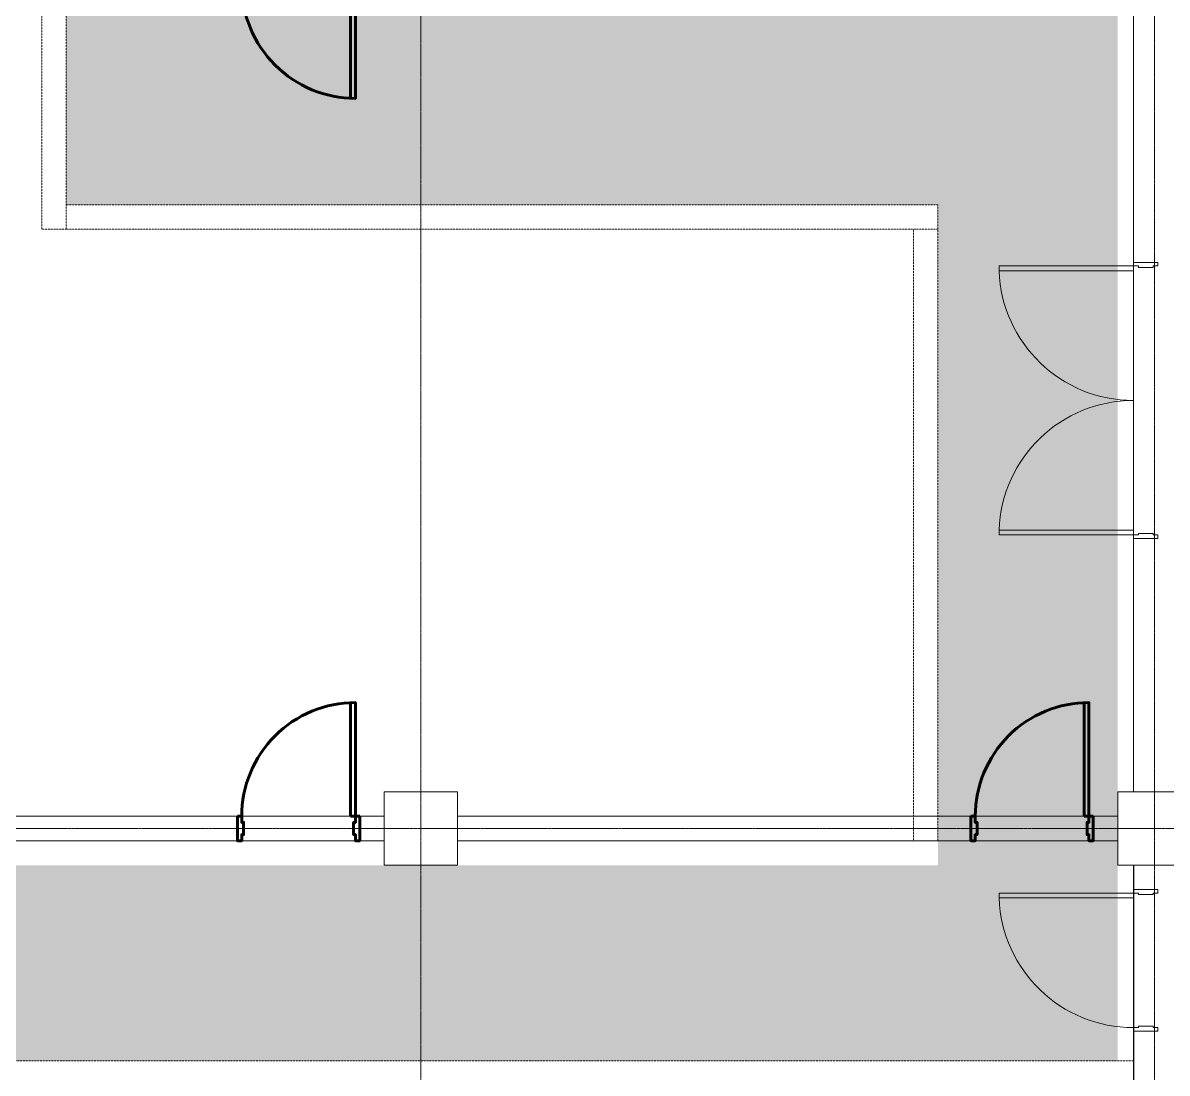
# Model space of a CAD drawing. Extents: x -59767 to 1106559, y -1290 to 1129522.
# Drawn here: x 137602 to 146961, y 601679 to 610266 of the extents above; entities that cross this region are included whole.
import ezdxf

# ---------------------------------------------------------------- set-up
doc = ezdxf.new("R2010")
doc.units = 0
doc.linetypes.add('CENTER', pattern=[2, 1.25, -0.25, 0.25, -0.25])
doc.linetypes.add('HIDDEN', pattern=[0.375, 0.25, -0.125])
doc.layers.get('0').update_dxf_attribs({"linetype": 'CONTINUOUS', "lineweight": 9})
doc.layers.add('1', color=2, linetype='CONTINUOUS')
doc.layers.add('HATCH', color=6, linetype='CONTINUOUS')
for name, color, linetype, lineweight in [('COLUMN', 2, 'CONTINUOUS', 9), ('DRY WALL', 254, 'HIDDEN', 9), ('WALL', 7, 'CONTINUOUS', 9), ('중간선', 5, 'CONTINUOUS', 9), ('중심선', 1, 'CENTER', 9)]:
    doc.layers.add(name, color=color, linetype=linetype, lineweight=lineweight)

# ---------------------------------------------------------------- blocks, each defined once
blk = doc.blocks.new('column600')
at = {"layer": 'COLUMN', "linetype": 'Continuous'}
blk.add_lwpolyline([(-300, -300), (300, -300), (300, 300), (-300, 300)], close=True, dxfattribs=at)
blk = doc.blocks.new('A$C2DE71201')
at = {"color": 7, "lineweight": 60}
blk.add_line((0, 75), (-929.1, 75), dxfattribs=at)
blk.add_lwpolyline([(0, 35), (-930, 35, -0.414214), (0, 965, -0.414214)], format="xyb", dxfattribs=at)
for points in [[(0, 1000), (200, 1000), (200, 965), (150, 965), (150, 950), (50, 950), (50, 965), (0, 965)], [(0, 0), (200, 0), (200, 35), (150, 35), (150, 50), (50, 50), (50, 35), (0, 35)]]:
    blk.add_lwpolyline(points, close=True, dxfattribs=at)
blk.add_lwpolyline([(0, 35), (0, 75)], dxfattribs=at)

msp = doc.modelspace()

# ---------------------------------------------------------------- hatches: boundary and pattern name
at = {"layer": '중간선', "transparency": 33554585}
h = msp.add_hatch(dxfattribs=at)
h.set_pattern_fill('DOTS', color=6, scale=100)
h.set_pattern_definition([(0, (-74091.5, 0), (79.375, 158.75), [0, -158.75])])
h.paths.add_polyline_path([(140556.8, 610379.1), (146556.8, 610379.1), (146556.8, 601779.1), (110509.2, 601779.1), (110509.6, 603379.1), (145085.9, 603379.1), (145085.9, 608779.1), (137956.8, 608779.1), (137956.8, 610379.1)])

# ---------------------------------------------------------------- linework, layer by layer
at = {"layer": '1', "linetype": 'Continuous'}
msp.add_line((146685.9, 603379.1), (146685.9, 596979.1), dxfattribs=at)
at = {"layer": 'DRY WALL', "linetype": 'HIDDEN', "lineweight": 9, "ltscale": 0.5}
for p, q in [((137756.8, 610579.1), (137756.8, 608579.1)), ((137956.8, 610579.1), (137956.8, 608579.1)), ((137956.8, 608779.1), (145085.9, 608779.1)), ((145085.9, 608779.1), (145085.9, 603579.1)), ((137956.8, 608579.1), (137756.8, 608579.1)), ((137956.8, 608579.1), (145085.9, 608579.1)), ((144885.9, 608579.1), (144885.9, 603579.1)), ((110509.2, 601779.1), (146685.9, 601779.1))]:
    msp.add_line(p, q, dxfattribs=at)
at = {"layer": 'HATCH', "color": 7}
for p, q in [((140356.8, 603579.1), (140356.8, 603779.1)), ((146356.8, 603579.1), (146356.8, 603779.1))]:
    msp.add_line(p, q, dxfattribs=at)
at = {"layer": 'WALL', "color": 0}
for p, q in [((146685.9, 608279.1), (145585.9, 608279.1)), ((145585.9, 608279.1), (145585.9, 608239.1)), ((146685.9, 608239.1), (145585.9, 608239.1)), ((146685.9, 608279.1), (146685.9, 608239.1)), ((146705.9, 608307.1), (146865.9, 608307.1)), ((146685.9, 606119.1), (145585.9, 606119.1)), ((145585.9, 606079.1), (145585.9, 606119.1)), ((146685.9, 606079.1), (145585.9, 606079.1)), ((146685.9, 606119.1), (146685.9, 606079.1)), ((146705.9, 606051.1), (146865.9, 606051.1)), ((146705.9, 603179.1), (146865.9, 603179.1)), ((146685.9, 603151.1), (145585.9, 603151.1)), ((145585.9, 603151.1), (145585.9, 603111.1)), ((146685.9, 603111.1), (145585.9, 603111.1)), ((146685.9, 603151.1), (146685.9, 603111.1)), ((146705.9, 602023.1), (146865.9, 602023.1))]:
    msp.add_line(p, q, dxfattribs=at)
for points in [[(146685.9, 608307.1), (146885.9, 608307.1), (146885.9, 608279.1), (146845.9, 608279.1), (146845.9, 608267.1), (146725.9, 608267.1), (146725.9, 608279.1), (146685.9, 608279.1)], [(146685.9, 606051.1), (146885.9, 606051.1), (146885.9, 606079.1), (146845.9, 606079.1), (146845.9, 606091.1), (146725.9, 606091.1), (146725.9, 606079.1), (146685.9, 606079.1)], [(146685.9, 603179.1), (146885.9, 603179.1), (146885.9, 603151.1), (146845.9, 603151.1), (146845.9, 603139.1), (146725.9, 603139.1), (146725.9, 603151.1), (146685.9, 603151.1)], [(146685.9, 602023.1), (146885.9, 602023.1), (146885.9, 602051.1), (146845.9, 602051.1), (146845.9, 602063.1), (146725.9, 602063.1), (146725.9, 602051.1), (146685.9, 602051.1)]]:
    msp.add_lwpolyline(points, close=True, dxfattribs=at)
for centre, start, end in [((146685.9, 608279.1), 182.08394, 270), ((146685.9, 606079.1), 90, 177.91606), ((146685.9, 603151.1), 182.08394, 270)]:
    msp.add_arc(centre, 1100, start, end, dxfattribs=at)
at = {"layer": '중간선', "color": 2}
for p, q in [((146685.9, 603979.1), (146685.9, 610379.1)), ((135159.6, 603779.1), (140558.2, 603779.1)), ((141158.2, 603779.1), (146556.8, 603779.1)), ((135159.6, 603579.1), (140558.2, 603579.1)), ((141158.2, 603579.1), (146556.8, 603579.1))]:
    msp.add_line(p, q, dxfattribs=at)
at = {"layer": '중심선'}
for p, q in [((140858.2, 555029.1), (140858.2, 618526.4)), ((146858.2, 555029.1), (146858.2, 618526.4)), ((154859.6, 603679.1), (62209.6, 603679.1))]:
    msp.add_line(p, q, dxfattribs=at)

# ---------------------------------------------------------------- block references
at = {"layer": 'COLUMN', "linetype": 'Continuous'}
for p in [(140858.2, 603679.1), (146856.8, 603679.1)]:
    msp.add_blockref('column600', p, dxfattribs=at)
at = {"layer": 'HATCH', "color": 7, "rotation": 89.99999999999997}
msp.add_blockref('A$C2DE71201', (140356.8, 610579.1), dxfattribs=at)
at = {"layer": 'HATCH', "color": 7, "xscale": -1}
for p, rotation in [((140356.8, 603779.1), 90.00000000000004), ((146356.8, 603779.1), 90.00000000000001)]:
    msp.add_blockref('A$C2DE71201', p, dxfattribs=dict(at, rotation=rotation))

doc.saveas('drawing.dxf')
